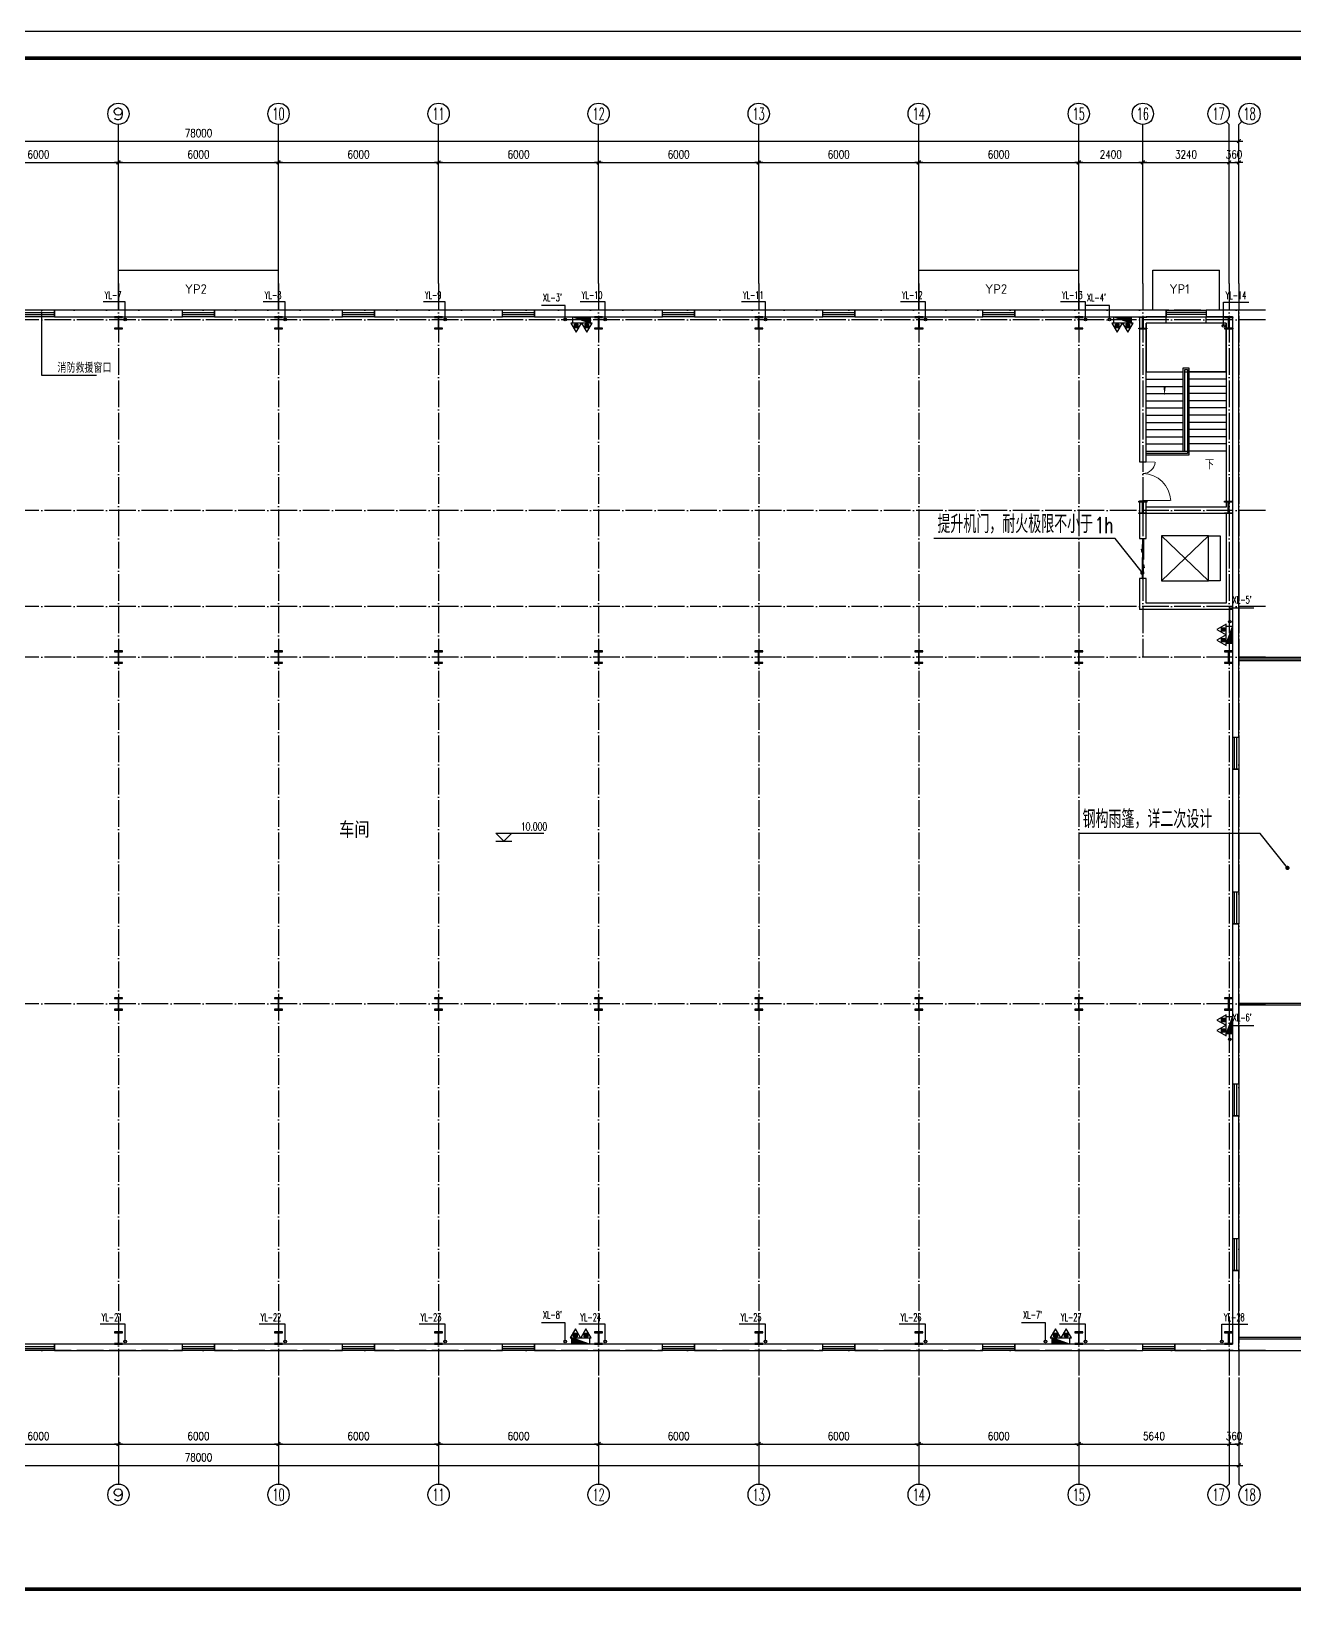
# Model space of a CAD drawing. Extents: x -173215 to 463891, y -864580 to -620646.
# Drawn here: x 190776 to 238126, y -753906 to -694971 of the extents above; entities that cross this region are included whole.
import ezdxf
from ezdxf.enums import TextEntityAlignment as Align

# ---------------------------------------------------------------- set-up
doc = ezdxf.new("R2010")
doc.units = 0
doc.header["$LTSCALE"] = 500
doc.header["$MEASUREMENT"] = 0
doc.linetypes.add('DOTE', pattern=[2.42, 2, -0.2, 0.02, -0.2])
doc.layers.get('0').update_dxf_attribs({"linetype": 'CONTINUOUS'})
doc.layers.get('Defpoints').update_dxf_attribs({"linetype": 'CONTINUOUS'})
for name, color, linetype in [('AXIS', 3, 'CONTINUOUS'), ('AXIS_TEXT', 7, 'CONTINUOUS'), ('DIM_ELEV', 3, 'CONTINUOUS'), ('DIM_LEAD', 3, 'CONTINUOUS'), ('DIM_SYMB', 3, 'CONTINUOUS'), ('DIM_消防', 3, 'CONTINUOUS'), ('DIM_雨水', 3, 'CONTINUOUS'), ('DOTE', 253, 'DOTE'), ('EQUIP_消火栓', 7, 'CONTINUOUS'), ('EQUIP_消防', 7, 'CONTINUOUS'), ('PUB_TEXT', 7, 'CONTINUOUS'), ('STAIR', 2, 'CONTINUOUS'), ('TWT_TEXT', 7, 'CONTINUOUS'), ('VPIPE-消防', 1, 'TG_X'), ('VPIPE-雨水', 4, 'TG_Y'), ('WALL', 6, 'CONTINUOUS'), ('WINDOW', 4, 'CONTINUOUS'), ('勒脚', 50, 'CONTINUOUS'), ('图框', 4, 'CONTINUOUS'), ('立面图', 40, 'CONTINUOUS')]:
    doc.layers.add(name, color=color, linetype=linetype)
doc.styles.add('_TCH_AXIS', font='COMPLEX', dxfattribs={"bigfont": 'GBCBIG'})
doc.styles.add('_TCH_DIM', font='SIMPLEX', dxfattribs={"bigfont": 'GBCBIG'})
doc.styles.add('_TWT_SERIAL', font='COMPLEX', dxfattribs={"width": 0.8, "height": 2.8, "bigfont": 'HZTXT'})
doc.styles.add('COMPLEX', font='COMPLEX')
doc.styles.add('DIM_FONT', font='SIMPLEX.shx', dxfattribs={"width": 0.8})
doc.styles.add('STYLE1', font='tssdeng.shx', dxfattribs={"height": 8, "bigfont": 'tssdchn.shx'})
doc.styles.add('TG_LINETYPE', font='SIMPLEX', dxfattribs={"width": 0.8, "height": 2.8, "bigfont": 'HZTXT'})
doc.linetypes.add('TG_X', pattern='A,2,-0.3,["X",TG_LINETYPE,S=0.1,R=0,X=-0.23,Y=-0.15],0', length=2.3)
doc.linetypes.add('TG_Y', pattern='A,2,-0.3,["Y",TG_LINETYPE,S=0.1,R=0,X=-0.23,Y=-0.15],0', length=2.3)
doc.dimstyles.new('DIMN', dxfattribs={"dimtxt": 300, "dimasz": 1, "dimexe": 250, "dimexo": 300, "dimgap": 150, "dimtad": 1, "dimdec": 0, "dimzin": 0, "dimdsep": 46, "dimtxsty": 'DIM_FONT', "dimblk": '_DIMX', "dimcen": 0.09, "dimclrt": 7, "dimadec": 0, "dimazin": 0, "dimtfac": 1, "dimtdec": 0, "dimtix": 1, "dimtmove": 2, "dimatfit": 3, "dimldrblk": '_DIMX', "dimfxl": 0, "dimtolj": 1, "dimtzin": 0, "dimarcsym": 0})

# ---------------------------------------------------------------- blocks, each defined once
blk = doc.blocks.new('钢柱')
blk.add_hatch(color=256).paths.add_polyline_path([(4275, 9436), (4140, 9436), (4140, 9466), (4440, 9466), (4440, 9436), (4305, 9436), (4305, 9036), (4440, 9036), (4440, 9006), (4140, 9006), (4140, 9036), (4275, 9036)])
blk.add_lwpolyline([(4275, 9436), (4140, 9436), (4140, 9466), (4440, 9466), (4440, 9436), (4305, 9436), (4305, 9036), (4440, 9036), (4440, 9006), (4140, 9006), (4140, 9036), (4275, 9036), (4275, 9436), (4140, 9436)])
blk = doc.blocks.new('752752')
for p, q in [((312270, -345425), (313955, -347179)), ((313955, -345425), (312270, -347179))]:
    blk.add_line(p, q)
for points in [[(312270, -345425), (313955, -345425), (313955, -344985), (312270, -344985)], [(312270, -345425), (313955, -345425), (313955, -347179), (312270, -347179)]]:
    blk.add_lwpolyline(points, close=True)
blk = doc.blocks.new('_DIMX')
blk.add_line((-150, 0), (150, 0))
at = {"const_width": 50}
blk.add_lwpolyline([(-70, -70), (70, 70)], dxfattribs=at)
blk = doc.blocks.new('*D292')
at = {"layer": 'AXIS', "color": 0, "lineweight": -2, "transparency": 16777216}
for p, q in [((235678, -745726), (235678, -748176)), ((236038, -745726), (236038, -748176)), ((235677, -747926), (235676, -747926)), ((235678, -747926), (236038, -747926)), ((236039, -747926), (236040, -747926))]:
    blk.add_line(p, q, dxfattribs=at)
at = {"layer": 'Defpoints', "color": 0, "transparency": 16777216}
for p in [(235678, -745426), (236038, -745426), (236038, -747926)]:
    blk.add_point(p, dxfattribs=at)
at = {"layer": 'AXIS', "color": 0, "lineweight": -2, "transparency": 16777216}
blk.add_blockref('_DIMX', (235678, -747926), dxfattribs=at)
at = {"layer": 'AXIS', "color": 0, "lineweight": -2, "transparency": 16777216, "rotation": 180}
blk.add_blockref('_DIMX', (236038, -747926), dxfattribs=at)
at = {"layer": 'AXIS', "color": 7, "transparency": 16777216, "insert": (235858, -747626), "char_height": 300, "attachment_point": 5, "style": 'DIM_FONT'}
blk.add_mtext('\\A1;360', dxfattribs=at)
blk = doc.blocks.new('*D310')
at = {"layer": 'AXIS', "color": 0, "lineweight": -2, "transparency": 16777216}
for p, q in [((235677, -699882), (235676, -699882)), ((235678, -702082), (235678, -699632)), ((235678, -699882), (236038, -699882)), ((236038, -702082), (236038, -699632)), ((236039, -699882), (236040, -699882))]:
    blk.add_line(p, q, dxfattribs=at)
at = {"layer": 'Defpoints', "color": 0, "transparency": 16777216}
for p in [(236038, -699882), (235678, -702382), (236038, -702382)]:
    blk.add_point(p, dxfattribs=at)
at = {"layer": 'AXIS', "color": 0, "lineweight": -2, "transparency": 16777216}
blk.add_blockref('_DIMX', (235678, -699882), dxfattribs=at)
at = {"layer": 'AXIS', "color": 0, "lineweight": -2, "transparency": 16777216, "rotation": 180}
blk.add_blockref('_DIMX', (236038, -699882), dxfattribs=at)
at = {"layer": 'AXIS', "color": 7, "transparency": 16777216, "insert": (235858, -699582), "char_height": 300, "attachment_point": 5, "style": 'DIM_FONT'}
blk.add_mtext('\\A1;360', dxfattribs=at)
blk = doc.blocks.new('$TCHSYS$WIN2D')
for p, q in [((-0.5, 0.5), (0.5, 0.5)), ((-0.5, 0.5), (-0.5, -0.5)), ((0.5, 0.5), (0.5, -0.5)), ((0.5, 0.167), (-0.5, 0.167)), ((0.5, -0.167), (-0.5, -0.167)), ((-0.5, -0.5), (0.5, -0.5))]:
    blk.add_line(p, q)
blk = doc.blocks.new('$DorLib2D$00000131')
at = {"color": 0, "linetype": 'Continuous'}
for p, q in [((-0.5, 0.125), (-0.5, 0)), ((0.019, 0.125), (-0.5, 0.125)), ((-0.5, 0), (0.019, 0)), ((-0.024, 0), (0.5, 0)), ((-0.024, -0.125), (-0.024, 0)), ((0.019, 0), (0.019, 0.125)), ((0.15, 0.125), (0.232, 0.197)), ((0.35, 0.125), (0.15, 0.125)), ((0.232, 0.197), (0.232, 0.125)), ((0.5, 0), (0.5, -0.125)), ((-0.35, -0.125), (-0.15, -0.125)), ((-0.232, -0.197), (-0.232, -0.125)), ((-0.15, -0.125), (-0.232, -0.197)), ((0.5, -0.125), (-0.024, -0.125))]:
    blk.add_line(p, q, dxfattribs=at)
blk = doc.blocks.new('_AXISO')
blk.add_circle((0, 0), 0.5)
at = {"layer": 'AXIS_TEXT', "style": 'COMPLEX', "width": 1.041667}
blk.add_attdef('A', text='', height=0.56, dxfattribs=at).set_placement((-0.25, -0.28), (0.25, -0.28), align=Align.FIT)
blk = doc.blocks.new('$TwtSys$00000434')
for p, q in [((-0.5, 0.5), (-0.5, -0.5)), ((-0.5, -0.5), (0.5, 0.5)), ((0.5, 0.5), (-0.5, 0.5)), ((0.5, -0.5), (0.5, 0.5)), ((-0.5, -0.5), (0.5, -0.5))]:
    blk.add_line(p, q)
blk.add_solid([(0.5, -0.5), (0.5, 0.5), (-0.5, -0.5)])
blk = doc.blocks.new('$ATTACHMENT$00000214')
h = blk.add_hatch()
h.set_pattern_fill('ANSI31', color=256, scale=200, style=0)
h.set_pattern_definition([(45, (-38543.802, -6842.639), (-17.67767, 17.67767), [])])
h.paths.add_polyline_path([(-65, 2), (65, 2), (65, -128), (-65, -128)])
for points in [[(0, 172), (-198, -172), (198, -172)], [(-65, 2), (65, 2), (65, -128), (-65, -128)]]:
    blk.add_lwpolyline(points, close=True)
blk = doc.blocks.new('jhyfty')
at = {"layer": '图框'}
blk.add_lwpolyline([(650751, 105710), (776851, 105710), (776851, 165110), (650751, 165110)], close=True, dxfattribs=at)
at = {"layer": '图框', "const_width": 140}
blk.add_lwpolyline([(653251, 164110), (775851, 164110), (775851, 106710), (653251, 106710)], close=True, dxfattribs=at)
blk = doc.blocks.new('$DorLib2D$00000025')
at = {"const_width": 0.02}
for points in [[(0.481, -0.001), (0.481, 0.691)], [(-0.481, 0.001), (-0.481, 0.308)]]:
    blk.add_lwpolyline(points, dxfattribs=at)
at = {"lineweight": 13}
for centre, radius, start, end in [((0.505, -0.002), 0.699, 91.9397, 179.7238), ((-0.501, 0.003), 0.307, 359.7899, 85.7508)]:
    blk.add_arc(centre, radius, start, end, dxfattribs=at)

msp = doc.modelspace()

# ---------------------------------------------------------------- linework, layer by layer
at = {"layer": 'AXIS'}
for p, q in [((235561.1, -698342.2), (235678.2, -698459.4)), ((236155.4, -698342.2), (236038.2, -698459.4)), ((194038.2, -704425.8), (194038.2, -698459.4)), ((200038.2, -704425.8), (200038.2, -698459.4)), ((206038.2, -704425.8), (206038.2, -698459.4)), ((212038.2, -704425.8), (212038.2, -698459.4)), ((218038.2, -704425.8), (218038.2, -698459.4)), ((224038.2, -704425.8), (224038.2, -698459.4)), ((230038.2, -704425.8), (230038.2, -698459.4)), ((232438.2, -704425.8), (232438.2, -698459.4)), ((235678.2, -704425.8), (235678.2, -698459.4)), ((236038.2, -704425.8), (236038.2, -698459.4)), ((194038.2, -745425.8), (194038.2, -749425.8)), ((200038.2, -745425.8), (200038.2, -749425.8)), ((206038.2, -745425.8), (206038.2, -749425.8)), ((212038.2, -745425.8), (212038.2, -749425.8)), ((218038.2, -745425.8), (218038.2, -749425.8)), ((224038.2, -745425.8), (224038.2, -749425.8)), ((230038.2, -745425.8), (230038.2, -749425.8)), ((235678.2, -745425.8), (235678.2, -749425.8)), ((236038.2, -745425.8), (236038.2, -749425.8)), ((235561.1, -749543), (235678.2, -749425.8)), ((236155.4, -749543), (236038.2, -749425.8))]:
    msp.add_line(p, q, dxfattribs=at)
at = {"layer": 'DIM_ELEV'}
for p, q in [((208186.8, -725325.6), (208790.1, -725325.6)), ((208490.1, -725325.6), (208190.1, -725025.6)), ((208190.1, -725025.6), (209990.1, -725025.6)), ((208490.1, -725325.6), (208790.1, -725025.6))]:
    msp.add_line(p, q, dxfattribs=at)
at = {"layer": 'DIM_LEAD'}
for p, q in [((191154.7, -705507.1), (191154.7, -707860.6)), ((191154.7, -707860.6), (193209.6, -707860.6)), ((231397.1, -713977.3), (224599, -713977.3)), ((232420.8, -715266.6), (231397.1, -713977.3)), ((236836.3, -725037.9), (230038.2, -725037.9)), ((237860, -726327.2), (236836.3, -725037.9))]:
    msp.add_line(p, q, dxfattribs=at)
for points, const_width in [([(191154.7, -705487.1, 1), (191154.7, -705527.1, 1)], 40), ([(232445.7, -715297.9, 1), (232395.9, -715235.3, 1)], 80), ([(237884.9, -726358.5, 1), (237835.1, -726295.9, 1)], 80)]:
    msp.add_lwpolyline(points, format="xyb", close=True, dxfattribs=dict(at, const_width=const_width))
at = {"layer": 'DIM_SYMB'}
msp.add_lwpolyline([(234863.2, -710937.5, 0, 0, 0), (234863.2, -706818, 0, 0, 0), (233253.2, -706818, 0, 0, 0), (233253.2, -708615.8, 0, 80, 0), (233253.2, -708315.8, 0, 0, 0)], format="xyseb", dxfattribs=at)
at = {"layer": 'DIM_消防'}
for p, q in [((210788.2, -705251.1), (209892.3, -705251.1)), ((210788.2, -705765.8), (210788.2, -705251.1)), ((231188.2, -705251.1), (230284.6, -705251.1)), ((231188.2, -705765.8), (231188.2, -705251.1)), ((235698.2, -717095.8), (235698.2, -716581.1)), ((235698.2, -716581.1), (236594.2, -716581.1)), ((235698.2, -732755.8), (235698.2, -732241.1)), ((235698.2, -732241.1), (236594.2, -732241.1)), ((210788.2, -743385.1), (209892.3, -743385.1)), ((210788.2, -744085.8), (210788.2, -743385.1)), ((228788.2, -743385.1), (227892.3, -743385.1)), ((228788.2, -744085.8), (228788.2, -743385.1))]:
    msp.add_line(p, q, dxfattribs=at)
at = {"layer": 'DIM_雨水'}
for p, q in [((194288.2, -705106.7), (193467.3, -705106.7)), ((194288.2, -705765.8), (194288.2, -705106.7)), ((200288.2, -705106.7), (199467.3, -705106.7)), ((200288.2, -705765.8), (200288.2, -705106.7)), ((206288.2, -705106.7), (205467.3, -705106.7)), ((206288.2, -705765.8), (206288.2, -705106.7)), ((212288.2, -705106.7), (211348.9, -705106.7)), ((212288.2, -705765.8), (212288.2, -705106.7)), ((218288.2, -705106.7), (217388.9, -705106.7)), ((218288.2, -705765.8), (218288.2, -705106.7)), ((224288.2, -705106.7), (223348.9, -705106.7)), ((224288.2, -705765.8), (224288.2, -705106.7)), ((230288.2, -705106.7), (229348.9, -705106.7)), ((230288.2, -705765.8), (230288.2, -705106.7)), ((235458.2, -706005.8), (235458.2, -705114)), ((235458.2, -705114), (236413.6, -705114)), ((194288.2, -743426.7), (193348.9, -743426.7)), ((194288.2, -744085.8), (194288.2, -743426.7)), ((200288.2, -743426.7), (199308.6, -743426.7)), ((200288.2, -744085.8), (200288.2, -743426.7)), ((206288.2, -743426.7), (205308.6, -743426.7)), ((206288.2, -744085.8), (206288.2, -743426.7)), ((212288.2, -743426.7), (211292.3, -743426.7)), ((212288.2, -744085.8), (212288.2, -743426.7)), ((218288.2, -743426.7), (217308.6, -743426.7)), ((218288.2, -744085.8), (218288.2, -743426.7)), ((224288.2, -743426.7), (223308.6, -743426.7)), ((224288.2, -744085.8), (224288.2, -743426.7)), ((230288.2, -743426.7), (229308.6, -743426.7)), ((230288.2, -744085.8), (230288.2, -743426.7)), ((235398.2, -744085.8), (235398.2, -743426.7)), ((235398.2, -743426.7), (236377.9, -743426.7))]:
    msp.add_line(p, q, dxfattribs=at)
at = {"layer": 'DOTE', "linetype": 'DOTE'}
for p, q in [((194038.2, -704425.8), (194038.2, -745425.8)), ((200038.2, -704425.8), (200038.2, -745425.8)), ((206038.2, -704425.8), (206038.2, -745425.8)), ((212038.2, -704425.8), (212038.2, -745425.8)), ((218038.2, -704425.8), (218038.2, -745425.8)), ((224038.2, -704425.8), (224038.2, -745425.8)), ((230038.2, -704425.8), (230038.2, -745425.8)), ((232438.2, -704425.8), (232438.2, -718425.8)), ((235678.2, -704425.8), (235678.2, -745425.8)), ((236038.2, -704425.8), (236038.2, -745425.8)), ((237038.2, -705425.8), (157038.2, -705425.8)), ((237038.2, -705785.8), (157038.2, -705785.8)), ((237038.2, -712925.8), (157038.2, -712925.8)), ((237038.2, -716525.8), (157038.2, -716525.8)), ((237038.2, -718425.8), (157038.2, -718425.8)), ((237038.2, -731425.8), (157038.2, -731425.8)), ((237038.2, -744425.8), (157038.2, -744425.8))]:
    msp.add_line(p, q, dxfattribs=at)
at = {"layer": 'STAIR'}
for p, q in [((235558.2, -705905.8), (232558.2, -705905.8)), ((232558.2, -705905.8), (232558.2, -707735.8)), ((235558.2, -707735.8), (235558.2, -705905.8)), ((232558.2, -710705.8), (232558.2, -707735.8)), ((232558.2, -707735.8), (233948.2, -707735.8)), ((232558.2, -707735.8), (233948.2, -707735.8)), ((233948.2, -710705.8), (233948.2, -707585.8)), ((233948.2, -707585.8), (234168.2, -707585.8)), ((234008.2, -710705.8), (234008.2, -707645.8)), ((234008.2, -707645.8), (234108.2, -707645.8)), ((234008.2, -710705.8), (234008.2, -707735.8)), ((234008.2, -707735.8), (234108.2, -707735.8)), ((234108.2, -707645.8), (234108.2, -710795.8)), ((234108.2, -707735.8), (234108.2, -710705.8)), ((234168.2, -707585.8), (234168.2, -710855.8)), ((235558.2, -707735.8), (234168.2, -707735.8)), ((234168.2, -707735.8), (235558.2, -707735.8)), ((235558.2, -707735.8), (235558.2, -710705.8)), ((232558.2, -708005.8), (233948.2, -708005.8)), ((232558.2, -708275.8), (233948.2, -708275.8)), ((235558.2, -708005.8), (234168.2, -708005.8)), ((235558.2, -708275.8), (234168.2, -708275.8)), ((232558.2, -708545.8), (233948.2, -708545.8)), ((232558.2, -708815.8), (233948.2, -708815.8)), ((235558.2, -708545.8), (234168.2, -708545.8)), ((235558.2, -708815.8), (234168.2, -708815.8)), ((232558.2, -709085.8), (233948.2, -709085.8)), ((232558.2, -709355.8), (233948.2, -709355.8)), ((235558.2, -709085.8), (234168.2, -709085.8)), ((235558.2, -709355.8), (234168.2, -709355.8)), ((232558.2, -709625.8), (233948.2, -709625.8)), ((232558.2, -709895.8), (233948.2, -709895.8)), ((232558.2, -710165.8), (233948.2, -710165.8)), ((235558.2, -709625.8), (234168.2, -709625.8)), ((235558.2, -709895.8), (234168.2, -709895.8)), ((235558.2, -710165.8), (234168.2, -710165.8)), ((232558.2, -710435.8), (233948.2, -710435.8)), ((232558.2, -710705.8), (233948.2, -710705.8)), ((233948.2, -710705.8), (234008.2, -710705.8)), ((233948.2, -710705.8), (234008.2, -710705.8)), ((234008.2, -710705.8), (234108.2, -710705.8)), ((235558.2, -710435.8), (234168.2, -710435.8)), ((235558.2, -710705.8), (234168.2, -710705.8)), ((234108.2, -710795.8), (232558.2, -710795.8)), ((232558.2, -710855.8), (232558.2, -710795.8)), ((234168.2, -710855.8), (232558.2, -710855.8))]:
    msp.add_line(p, q, dxfattribs=at)
at = {"layer": 'VPIPE-消防', "linetype": 'Continuous'}
for centre in [(210788.2, -705765.8), (231188.2, -705765.8), (235698.2, -717095.8), (235698.2, -732755.8), (210788.2, -744085.8), (228788.2, -744085.8)]:
    msp.add_circle(centre, 50, dxfattribs=at)
at = {"layer": 'VPIPE-雨水', "linetype": 'Continuous'}
for centre in [(194288.2, -705765.8), (200288.2, -705765.8), (206288.2, -705765.8), (212288.2, -705765.8), (218288.2, -705765.8), (224288.2, -705765.8), (230288.2, -705765.8), (235458.2, -706005.8), (194288.2, -744085.8), (200288.2, -744085.8), (206288.2, -744085.8), (212288.2, -744085.8), (218288.2, -744085.8), (224288.2, -744085.8), (230288.2, -744085.8), (235398.2, -744085.8)]:
    msp.add_circle(centre, 50, dxfattribs=at)
at = {"layer": 'WALL'}
for p, q in [((196438.2, -705425.8), (191638.2, -705425.8)), ((191638.2, -705425.8), (191638.2, -705665.8)), ((196438.2, -705665.8), (196438.2, -705425.8)), ((202438.2, -705425.8), (197638.2, -705425.8)), ((197638.2, -705425.8), (197638.2, -705665.8)), ((202438.2, -705665.8), (202438.2, -705425.8)), ((208438.2, -705425.8), (203638.2, -705425.8)), ((203638.2, -705425.8), (203638.2, -705665.8)), ((208438.2, -705665.8), (208438.2, -705425.8)), ((214438.2, -705425.8), (209638.2, -705425.8)), ((209638.2, -705425.8), (209638.2, -705665.8)), ((214438.2, -705665.8), (214438.2, -705425.8)), ((220438.2, -705425.8), (215638.2, -705425.8)), ((215638.2, -705425.8), (215638.2, -705665.8)), ((220438.2, -705665.8), (220438.2, -705425.8)), ((226438.2, -705425.8), (221638.2, -705425.8)), ((221638.2, -705425.8), (221638.2, -705665.8)), ((226438.2, -705665.8), (226438.2, -705425.8)), ((232438.2, -705425.8), (227638.2, -705425.8)), ((227638.2, -705425.8), (227638.2, -705665.8)), ((233308.2, -705425.8), (232438.2, -705425.8)), ((233308.2, -705665.8), (233308.2, -705425.8)), ((236038.2, -705425.8), (234808.2, -705425.8)), ((234808.2, -705425.8), (234808.2, -705665.8)), ((236038.2, -721425.8), (236038.2, -705425.8)), ((191638.2, -705665.8), (196438.2, -705665.8)), ((197638.2, -705665.8), (202438.2, -705665.8)), ((203638.2, -705665.8), (208438.2, -705665.8)), ((209638.2, -705665.8), (214438.2, -705665.8)), ((215638.2, -705665.8), (220438.2, -705665.8)), ((221638.2, -705665.8), (226438.2, -705665.8)), ((227638.2, -705665.8), (232318.2, -705665.8)), ((232318.2, -705665.8), (232318.2, -705785.8)), ((232318.2, -705785.8), (232318.2, -706125.8)), ((232558.2, -705665.8), (233308.2, -705665.8)), ((232558.2, -705665.8), (232558.2, -705665.8)), ((233308.2, -705665.8), (232558.2, -705665.8)), ((232558.2, -706125.8), (232558.2, -705905.8)), ((233308.2, -705905.8), (232558.2, -705905.8)), ((233308.2, -705905.8), (233308.2, -705665.8)), ((234808.2, -705665.8), (235798.2, -705665.8)), ((235798.2, -705665.8), (234808.2, -705665.8)), ((234808.2, -705905.8), (234808.2, -705665.8)), ((235558.2, -705905.8), (234808.2, -705905.8)), ((235558.2, -705905.8), (235558.2, -712805.8)), ((235798.2, -705665.8), (235798.2, -721425.8)), ((235798.2, -705665.8), (235798.2, -712925.8)), ((232318.2, -706125.8), (232558.2, -706125.8)), ((232318.2, -706125.8), (232318.2, -711099.4)), ((232558.2, -711099.4), (232558.2, -706125.8)), ((232318.2, -711099.4), (232558.2, -711099.4)), ((232318.2, -712572.1), (232558.2, -712572.1)), ((232318.2, -712572.1), (232318.2, -712925.8)), ((232318.2, -712925.8), (232318.2, -713975.8)), ((232558.2, -713975.8), (232558.2, -712572.1)), ((235558.2, -712805.8), (232558.2, -712805.8)), ((235558.2, -713045.8), (232558.2, -713045.8)), ((235558.2, -713045.8), (235558.2, -716405.8)), ((235798.2, -712925.8), (235798.2, -716645.8)), ((232318.2, -713975.8), (232558.2, -713975.8)), ((232558.2, -715475.8), (232318.2, -715475.8)), ((232318.2, -715475.8), (232318.2, -716645.8)), ((232558.2, -716405.8), (232558.2, -715475.8)), ((235798.2, -716645.8), (232318.2, -716645.8)), ((235558.2, -716405.8), (232558.2, -716405.8)), ((235798.2, -721425.8), (236038.2, -721425.8)), ((236038.2, -722625.8), (235798.2, -722625.8)), ((235798.2, -722625.8), (235798.2, -727225.8)), ((236038.2, -727225.8), (236038.2, -722625.8)), ((235798.2, -727225.8), (236038.2, -727225.8)), ((236038.2, -728425.8), (235798.2, -728425.8)), ((235798.2, -728425.8), (235798.2, -734425.8)), ((236038.2, -734425.8), (236038.2, -728425.8)), ((235798.2, -734425.8), (236038.2, -734425.8)), ((236038.2, -735625.8), (235798.2, -735625.8)), ((235798.2, -735625.8), (235798.2, -740225.8)), ((236038.2, -740225.8), (236038.2, -735625.8)), ((235798.2, -740225.8), (236038.2, -740225.8)), ((236038.2, -741425.8), (235798.2, -741425.8)), ((235798.2, -741425.8), (235798.2, -744185.8)), ((236038.2, -744425.8), (236038.2, -741425.8)), ((196438.2, -744185.8), (191638.2, -744185.8)), ((191638.2, -744185.8), (191638.2, -744425.8)), ((196438.2, -744425.8), (196438.2, -744185.8)), ((202438.2, -744185.8), (197638.2, -744185.8)), ((197638.2, -744185.8), (197638.2, -744425.8)), ((202438.2, -744425.8), (202438.2, -744185.8)), ((208438.2, -744185.8), (203638.2, -744185.8)), ((203638.2, -744185.8), (203638.2, -744425.8)), ((208438.2, -744425.8), (208438.2, -744185.8)), ((214438.2, -744185.8), (209638.2, -744185.8)), ((209638.2, -744185.8), (209638.2, -744425.8)), ((214438.2, -744425.8), (214438.2, -744185.8)), ((220438.2, -744185.8), (215638.2, -744185.8)), ((215638.2, -744185.8), (215638.2, -744425.8)), ((220438.2, -744425.8), (220438.2, -744185.8)), ((226438.2, -744185.8), (221638.2, -744185.8)), ((221638.2, -744185.8), (221638.2, -744425.8)), ((226438.2, -744425.8), (226438.2, -744185.8)), ((232438.2, -744185.8), (227638.2, -744185.8)), ((227638.2, -744185.8), (227638.2, -744425.8)), ((232438.2, -744425.8), (232438.2, -744185.8)), ((235798.2, -744185.8), (233638.2, -744185.8)), ((233638.2, -744185.8), (233638.2, -744425.8)), ((191638.2, -744425.8), (196438.2, -744425.8)), ((197638.2, -744425.8), (202438.2, -744425.8)), ((203638.2, -744425.8), (208438.2, -744425.8)), ((209638.2, -744425.8), (214438.2, -744425.8)), ((215638.2, -744425.8), (220438.2, -744425.8)), ((221638.2, -744425.8), (226438.2, -744425.8)), ((227638.2, -744425.8), (232438.2, -744425.8)), ((233638.2, -744425.8), (236038.2, -744425.8))]:
    msp.add_line(p, q, dxfattribs=at)
at = {"layer": '勒脚'}
for p, q in [((194038.2, -705425.8), (194038.2, -703925.8)), ((194038.2, -703925.8), (200038.2, -703925.8)), ((200038.2, -705425.8), (200038.2, -703925.8)), ((224038.2, -705425.8), (224038.2, -703925.8)), ((224038.2, -703925.8), (230038.2, -703925.8)), ((230038.2, -705425.8), (230038.2, -703925.8)), ((232808.2, -705425.8), (232808.2, -703925.8)), ((232808.2, -703925.8), (235308.2, -703925.8)), ((235308.2, -705425.8), (235308.2, -703925.8))]:
    msp.add_line(p, q, dxfattribs=at)
at = {"layer": '立面图'}
for p, q in [((236038.2, -718425.8), (241038.2, -718425.8)), ((236038.2, -718487.8), (240538.2, -718487.8)), ((236038.2, -718547.8), (240538.2, -718547.8)), ((236038.2, -731398.4), (240538.2, -731398.4)), ((236038.2, -731458.4), (240538.2, -731458.4)), ((236038.2, -743925.8), (240538.2, -743925.8)), ((236038.2, -743985.8), (240538.2, -743985.8)), ((236038.2, -744425.8), (241055.2, -744425.8))]:
    msp.add_line(p, q, dxfattribs=at)

# ---------------------------------------------------------------- block references
at = {"xscale": -1}
for name, p, rotation in [('钢柱', (189748.5, -696659.5), 180), ('钢柱', (189748.5, -696659.5), 180), ('钢柱', (195748.5, -696659.5), 180), ('钢柱', (201748.5, -696659.5), 180), ('钢柱', (207748.5, -696659.5), 180), ('钢柱', (213748.5, -696659.5), 180), ('钢柱', (219748.5, -696659.5), 180), ('钢柱', (219763.5, -696659.5), 180), ('钢柱', (225748.5, -696659.5), 180), ('钢柱', (231358.5, -696659.5), 180), ('752752', (580319.1, -1027838.4), 270), ('钢柱', (189748.5, -709189.5), 180), ('钢柱', (189748.5, -709189.5), 180), ('钢柱', (195748.5, -709189.5), 180), ('钢柱', (201748.5, -709189.5), 180), ('钢柱', (207748.5, -709189.5), 180), ('钢柱', (213748.5, -709189.5), 180), ('钢柱', (219748.5, -709189.5), 180), ('钢柱', (225748.5, -709189.5), 180), ('钢柱', (231358.5, -709189.5), 180), ('钢柱', (189748.5, -722189.5), 180), ('钢柱', (189748.5, -722189.5), 180), ('钢柱', (195748.5, -722189.5), 180), ('钢柱', (201748.5, -722189.5), 180), ('钢柱', (207748.5, -722189.5), 180), ('钢柱', (213748.5, -722189.5), 180), ('钢柱', (219748.5, -722189.5), 180), ('钢柱', (225748.5, -722189.5), 180), ('钢柱', (231358.5, -722189.5), 180), ('钢柱', (189748.5, -734719.5), 180), ('钢柱', (189748.5, -734719.5), 180), ('钢柱', (195748.5, -734719.5), 180), ('钢柱', (201748.5, -734719.5), 180), ('钢柱', (207748.5, -734719.5), 180), ('钢柱', (213748.5, -734719.5), 180), ('钢柱', (219748.5, -734719.5), 180), ('钢柱', (225748.5, -734719.5), 180), ('钢柱', (231358.5, -734719.5), 180)]:
    msp.add_blockref(name, p, dxfattribs=dict(at, rotation=rotation))
at = {"rotation": 180}
for p in [(236727.9, -696659.5), (239952.9, -696659.5), (236727.9, -703579.5), (239937.9, -703579.5)]:
    msp.add_blockref('钢柱', p, dxfattribs=at)
at = {"layer": 'AXIS'}
ref = msp.add_blockref('_AXISO', (194038.2, -698059.4), dxfattribs=dict(at, xscale=800, yscale=800, zscale=800))
ref.add_attrib('A', '9', dxfattribs={"layer": 'AXIS_TEXT', "height": 452.5, "style": '_TCH_AXIS', "width": 1.5}).set_placement((193811.9, -698285.6), (194264.5, -698285.6), align=Align.FIT)
ref = msp.add_blockref('_AXISO', (200038.2, -698059.4), dxfattribs=dict(at, xscale=800, yscale=800, zscale=800))
ref.add_attrib('A', '10', dxfattribs={"layer": 'AXIS_TEXT', "height": 452.55, "style": '_TCH_AXIS', "width": 0.724138}).set_placement((199811.9, -698285.6), (200264.5, -698285.6), align=Align.FIT)
ref = msp.add_blockref('_AXISO', (206038.2, -698059.4), dxfattribs=dict(at, xscale=800, yscale=800, zscale=800))
ref.add_attrib('A', '11', dxfattribs={"layer": 'AXIS_TEXT', "height": 452.55, "style": '_TCH_AXIS', "width": 0.875}).set_placement((205811.9, -698285.6), (206264.5, -698285.6), align=Align.FIT)
ref = msp.add_blockref('_AXISO', (212038.2, -698059.4), dxfattribs=dict(at, xscale=800, yscale=800, zscale=800))
ref.add_attrib('A', '12', dxfattribs={"layer": 'AXIS_TEXT', "height": 452.55, "style": '_TCH_AXIS', "width": 0.724138}).set_placement((211811.9, -698285.6), (212264.5, -698285.6), align=Align.FIT)
ref = msp.add_blockref('_AXISO', (218038.2, -698059.4), dxfattribs=dict(at, xscale=800, yscale=800, zscale=800))
ref.add_attrib('A', '13', dxfattribs={"layer": 'AXIS_TEXT', "height": 452.55, "style": '_TCH_AXIS', "width": 0.724138}).set_placement((217811.9, -698285.6), (218264.5, -698285.6), align=Align.FIT)
ref = msp.add_blockref('_AXISO', (224038.2, -698059.4), dxfattribs=dict(at, xscale=800, yscale=800, zscale=800))
ref.add_attrib('A', '14', dxfattribs={"layer": 'AXIS_TEXT', "height": 452.55, "style": '_TCH_AXIS', "width": 0.677419}).set_placement((223811.9, -698285.6), (224264.5, -698285.6), align=Align.FIT)
ref = msp.add_blockref('_AXISO', (230038.2, -698059.4), dxfattribs=dict(at, xscale=800, yscale=800, zscale=800))
ref.add_attrib('A', '15', dxfattribs={"layer": 'AXIS_TEXT', "height": 452.55, "style": '_TCH_AXIS', "width": 0.724138}).set_placement((229811.9, -698285.6), (230264.5, -698285.6), align=Align.FIT)
ref = msp.add_blockref('_AXISO', (232438.2, -698059.4), dxfattribs=dict(at, xscale=800, yscale=800, zscale=800))
ref.add_attrib('A', '16', dxfattribs={"layer": 'AXIS_TEXT', "height": 452.55, "style": '_TCH_AXIS', "width": 0.724138}).set_placement((232211.9, -698285.6), (232664.5, -698285.6), align=Align.FIT)
ref = msp.add_blockref('_AXISO', (235278.2, -698059.4), dxfattribs=dict(at, xscale=800, yscale=800, zscale=800))
ref.add_attrib('A', '17', dxfattribs={"layer": 'AXIS_TEXT', "height": 452.55, "style": '_TCH_AXIS', "width": 0.724138}).set_placement((235051.9, -698285.6), (235504.5, -698285.6), align=Align.FIT)
ref = msp.add_blockref('_AXISO', (236438.2, -698059.4), dxfattribs=dict(at, xscale=800, yscale=800, zscale=800))
ref.add_attrib('A', '18', dxfattribs={"layer": 'AXIS_TEXT', "height": 452.55, "style": '_TCH_AXIS', "width": 0.724138}).set_placement((236211.9, -698285.6), (236664.5, -698285.6), align=Align.FIT)
ref = msp.add_blockref('_AXISO', (194038.2, -749825.8), dxfattribs=dict(at, xscale=800, yscale=800, zscale=800))
ref.add_attrib('A', '9', dxfattribs={"layer": 'AXIS_TEXT', "height": 452.5, "style": '_TCH_AXIS', "width": 1.5}).set_placement((193811.9, -750052.1), (194264.5, -750052.1), align=Align.FIT)
ref = msp.add_blockref('_AXISO', (200038.2, -749825.8), dxfattribs=dict(at, xscale=800, yscale=800, zscale=800))
ref.add_attrib('A', '10', dxfattribs={"layer": 'AXIS_TEXT', "height": 452.55, "style": '_TCH_AXIS', "width": 0.724138}).set_placement((199811.9, -750052.1), (200264.5, -750052.1), align=Align.FIT)
ref = msp.add_blockref('_AXISO', (206038.2, -749825.8), dxfattribs=dict(at, xscale=800, yscale=800, zscale=800))
ref.add_attrib('A', '11', dxfattribs={"layer": 'AXIS_TEXT', "height": 452.55, "style": '_TCH_AXIS', "width": 0.875}).set_placement((205811.9, -750052.1), (206264.5, -750052.1), align=Align.FIT)
ref = msp.add_blockref('_AXISO', (212038.2, -749825.8), dxfattribs=dict(at, xscale=800, yscale=800, zscale=800))
ref.add_attrib('A', '12', dxfattribs={"layer": 'AXIS_TEXT', "height": 452.55, "style": '_TCH_AXIS', "width": 0.724138}).set_placement((211811.9, -750052.1), (212264.5, -750052.1), align=Align.FIT)
ref = msp.add_blockref('_AXISO', (218038.2, -749825.8), dxfattribs=dict(at, xscale=800, yscale=800, zscale=800))
ref.add_attrib('A', '13', dxfattribs={"layer": 'AXIS_TEXT', "height": 452.55, "style": '_TCH_AXIS', "width": 0.724138}).set_placement((217811.9, -750052.1), (218264.5, -750052.1), align=Align.FIT)
ref = msp.add_blockref('_AXISO', (224038.2, -749825.8), dxfattribs=dict(at, xscale=800, yscale=800, zscale=800))
ref.add_attrib('A', '14', dxfattribs={"layer": 'AXIS_TEXT', "height": 452.55, "style": '_TCH_AXIS', "width": 0.677419}).set_placement((223811.9, -750052.1), (224264.5, -750052.1), align=Align.FIT)
ref = msp.add_blockref('_AXISO', (230038.2, -749825.8), dxfattribs=dict(at, xscale=800, yscale=800, zscale=800))
ref.add_attrib('A', '15', dxfattribs={"layer": 'AXIS_TEXT', "height": 452.55, "style": '_TCH_AXIS', "width": 0.724138}).set_placement((229811.9, -750052.1), (230264.5, -750052.1), align=Align.FIT)
ref = msp.add_blockref('_AXISO', (235278.2, -749825.8), dxfattribs=dict(at, xscale=800, yscale=800, zscale=800))
ref.add_attrib('A', '17', dxfattribs={"layer": 'AXIS_TEXT', "height": 452.55, "style": '_TCH_AXIS', "width": 0.724138}).set_placement((235051.9, -750052.1), (235504.5, -750052.1), align=Align.FIT)
ref = msp.add_blockref('_AXISO', (236438.2, -749825.8), dxfattribs=dict(at, xscale=800, yscale=800, zscale=800))
ref.add_attrib('A', '18', dxfattribs={"layer": 'AXIS_TEXT', "height": 452.55, "style": '_TCH_AXIS', "width": 0.724138}).set_placement((236211.9, -750052.1), (236664.5, -750052.1), align=Align.FIT)
at = {"layer": 'EQUIP_消火栓', "xscale": -650, "yscale": 240, "zscale": 650}
for p, rotation in [((211395.1, -705785.8), 180), ((231675.1, -705785.8), 180), ((235678.2, -717590.5), 89.99999999999999), ((235678.2, -732228.6), 89.99999999999999), ((211364.8, -744065.8), 359.9999999999999), ((229367.2, -744065.8), 359.9999999999999)]:
    msp.add_blockref('$TwtSys$00000434', p, dxfattribs=dict(at, rotation=rotation))
at = {"layer": 'EQUIP_消防'}
for p, rotation in [((211196.7, -706077.6), 180), ((211593.5, -706077.6), 180), ((231476.7, -706077.6), 180), ((231873.5, -706077.6), 180), ((235386.4, -717392.1), 89.99999999999999), ((235386.4, -717788.8), 89.99999999999999), ((235386.4, -732030.3), 89.99999999999999), ((235386.4, -732427), 89.99999999999999), ((211166.4, -743774), 359.9999999999999), ((211563.1, -743774), 359.9999999999999), ((229168.8, -743774), 359.9999999999999), ((229565.6, -743774), 359.9999999999999)]:
    msp.add_blockref('$ATTACHMENT$00000214', p, dxfattribs=dict(at, rotation=rotation))
at = {"layer": 'WALL'}
msp.add_blockref('jhyfty', (-509829.4, -860081.2), dxfattribs=at)
at = {"layer": 'WINDOW'}
for name, p, xscale, yscale, zscale, rotation in [('$TCHSYS$WIN2D', (191038.2, -705545.8), 1200, 240, 1200, 180), ('$TCHSYS$WIN2D', (197038.2, -705545.8), 1200, 240, 1200, 180), ('$TCHSYS$WIN2D', (203038.2, -705545.8), 1200, 240, 1200, 180), ('$TCHSYS$WIN2D', (209038.2, -705545.8), 1200, 240, 1200, 180), ('$TCHSYS$WIN2D', (215038.2, -705545.8), 1200, 240, 1200, 180), ('$TCHSYS$WIN2D', (221038.2, -705545.8), 1200, 240, 1200, 180), ('$TCHSYS$WIN2D', (227038.2, -705545.8), 1200, 240, 1200, 180), ('$TCHSYS$WIN2D', (234058.2, -705545.8), -1500, -240, -1500, 180), ('$DorLib2D$00000025', (232438.2, -711835.8), 1500, 1500, 1500, 270.0000000000037), ('$DorLib2D$00000131', (232438.2, -714725.8), 1500, 240, 1500, 90), ('$TCHSYS$WIN2D', (235918.2, -722025.8), -1200, 240, -1200, 90.00000000000017), ('$TCHSYS$WIN2D', (235918.2, -727825.8), -1200, 240, -1200, 90.00000000000017), ('$TCHSYS$WIN2D', (235918.2, -735025.8), -1200, 240, -1200, 90.00000000000017), ('$TCHSYS$WIN2D', (235918.2, -740825.8), -1200, 240, -1200, 90.00000000000017)]:
    msp.add_blockref(name, p, dxfattribs=dict(at, xscale=xscale, yscale=yscale, zscale=zscale, rotation=rotation))
at = {"layer": 'WINDOW', "xscale": -1200, "yscale": -240, "zscale": -1200}
for p in [(191038.2, -744305.8), (197038.2, -744305.8), (203038.2, -744305.8), (209038.2, -744305.8), (215038.2, -744305.8), (221038.2, -744305.8), (227038.2, -744305.8), (233038.2, -744305.8)]:
    msp.add_blockref('$TCHSYS$WIN2D', p, dxfattribs=at)

# ---------------------------------------------------------------- texts
at = {"layer": 'DIM_SYMB', "color": 7, "style": '_TCH_DIM'}
msp.add_text('下', height=337.6, dxfattribs=at).set_placement((234768.3, -711387.5))
at = {"layer": 'PUB_TEXT', "style": 'STYLE1'}
for s, height, p in [('YP2', 360, (196525.8, -704626.9)), ('YP2', 360, (226525.8, -704626.9)), ('YP1', 360, (233432.9, -704626.9)), ('车间', 600, (202311.1, -724903.3))]:
    msp.add_text(s, height=height, dxfattribs=at).set_placement(p, align=Align.MIDDLE_LEFT)
at = {"layer": 'PUB_TEXT', "style": '_TCH_DIM'}
for s, height, p in [('消防救援窗口', 337.59, (191750.8, -707760.5)), ('提升机门，耐火极限不小于', 675.177, (224739, -713777.1)), ('钢构雨篷，详二次设计', 675.18, (230178.2, -724837.7))]:
    msp.add_text(s, height=height, dxfattribs=at).set_placement(p)
at = {"layer": 'PUB_TEXT', "style": '_TCH_DIM', "width": 0.705882}
for s, height, p in [('1h', 595, (230636.9, -713777.1)), ('10.000', 297.5, (209120.1, -724925.5))]:
    msp.add_text(s, height=height, dxfattribs=at).set_placement(p)
at = {"layer": 'TWT_TEXT', "style": '_TWT_SERIAL', "width": 0.64}
for s, p in [('YL-7', (193523.3, -704994.7)), ('YL-8', (199523.3, -704994.7)), ('YL-9', (205523.3, -704994.7)), ("XL-3'", (209948.3, -705085.8)), ('YL-10', (211404.9, -704994.7)), ('YL-11', (217444.9, -704994.7)), ('YL-12', (223404.9, -704994.7)), ('YL-13', (229404.9, -704994.7)), ("XL-4'", (230340.6, -705085.8)), ('YL-14', (235538.4, -705002)), ("XL-5'", (235804.3, -716415.8)), ("XL-6'", (235804.3, -732075.8)), ('YL-21', (193404.9, -743314.7)), ('YL-22', (199364.6, -743314.7)), ('YL-23', (205364.6, -743314.7)), ("XL-8'", (209948.3, -743219.7)), ('YL-24', (211348.3, -743314.7)), ('YL-25', (217364.6, -743314.7)), ('YL-26', (223364.6, -743314.7)), ("XL-7'", (227948.3, -743219.7)), ('YL-27', (229364.6, -743314.7)), ('YL-28', (235477.1, -743314.7))]:
    msp.add_text(s, height=280, dxfattribs=at).set_placement(p)

# ---------------------------------------------------------------- dimensions: what is measured, and where the dimension line sits
at = {"layer": 'AXIS'}
for p1, p2, distance in [((158038.2, -702381.6), (236038.2, -702381.6), 3300), ((188038.2, -702381.6), (194038.2, -702381.6), 2500), ((194038.2, -702381.6), (200038.2, -702381.6), 2500), ((200038.2, -702381.6), (206038.2, -702381.6), 2500), ((206038.2, -702381.6), (212038.2, -702381.6), 2500), ((212038.2, -702381.6), (218038.2, -702381.6), 2500), ((218038.2, -702381.6), (224038.2, -702381.6), 2500), ((224038.2, -702381.6), (230038.2, -702381.6), 2500), ((230038.2, -702381.6), (232438.2, -702381.6), 2500), ((232438.2, -702381.6), (235678.2, -702381.6), 2500), ((158038.2, -745425.8), (236038.2, -745425.8), -3300), ((188038.2, -745425.8), (194038.2, -745425.8), -2500), ((194038.2, -745425.8), (200038.2, -745425.8), -2500), ((200038.2, -745425.8), (206038.2, -745425.8), -2500), ((206038.2, -745425.8), (212038.2, -745425.8), -2500), ((212038.2, -745425.8), (218038.2, -745425.8), -2500), ((218038.2, -745425.8), (224038.2, -745425.8), -2500), ((224038.2, -745425.8), (230038.2, -745425.8), -2500), ((230038.2, -745425.8), (235678.2, -745425.8), -2500)]:
    msp.add_aligned_dim(p1=p1, p2=p2, distance=distance, dimstyle='DIMN', dxfattribs=at).render()
for p1, p2, distance, picture, middle in [((235678.2, -702381.6), (236038.2, -702381.6), 2500, '*D310', (235858.2, -699581.6)), ((235678.2, -745425.8), (236038.2, -745425.8), -2500, '*D292', (235858.2, -747625.8))]:
    dim = msp.add_aligned_dim(p1=p1, p2=p2, distance=distance, dimstyle='DIMN', dxfattribs=at)
    dim.commit()
    dim.dimension.update_dxf_attribs({"geometry": picture, "text_midpoint": middle})

doc.saveas('drawing.dxf')
